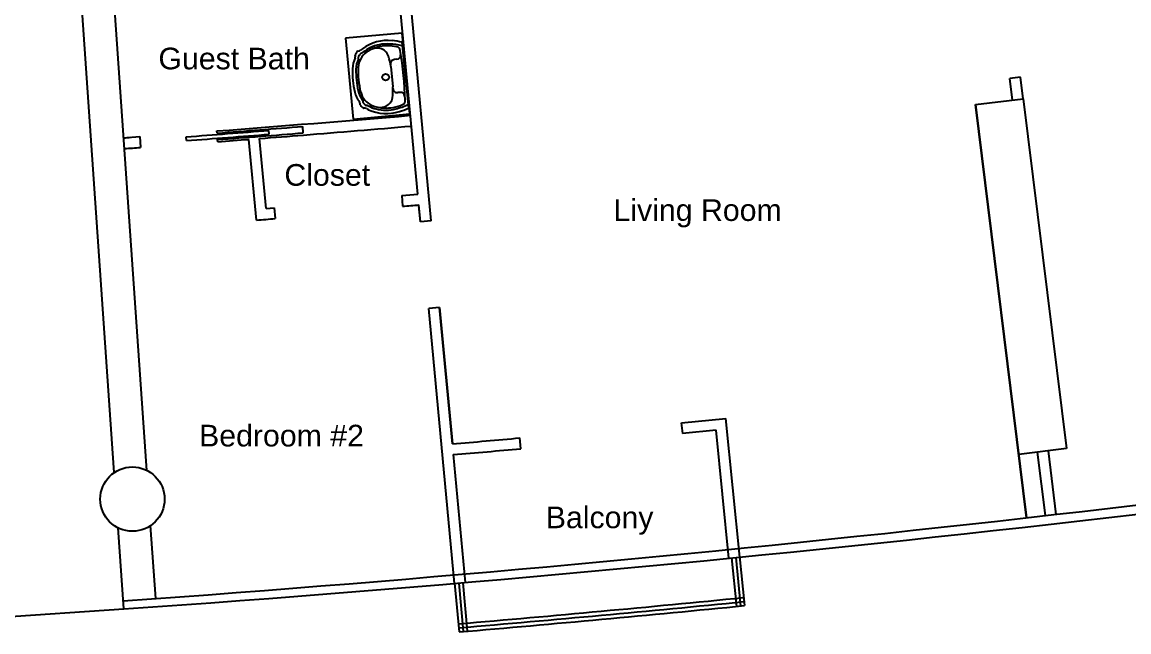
# Model space of a CAD drawing. Header units: inches. Extents: x -506 to 775, y 0 to 7618.
# Drawn here: x -12.8 to 395.8, y 0 to 225.2 of the extents above; entities that cross this region are included whole.
import ezdxf

# ---------------------------------------------------------------- set-up
doc = ezdxf.new("R2010")
doc.units = ezdxf.units.IN
doc.header["$MEASUREMENT"] = 0
doc.layers.add('annotation', color=7, linetype='Continuous')
doc.layers.add('appliance', color=7, linetype='Continuous')
doc.styles.get("Standard").update_dxf_attribs({"font": 'arial.ttf'})
doc.dimstyles.get("Standard").update_dxf_attribs({"dimtxt": 12, "dimasz": 12, "dimexe": 0.18, "dimexo": 0.0625, "dimgap": 0.09, "dimtad": 0, "dimtih": 1, "dimtoh": 1, "dimdec": 4, "dimzin": 0, "dimdsep": 46, "dimlunit": 4, "dimtxsty": 'Standard', "dimcen": 0.09, "dimadec": 0, "dimazin": 0, "dimtfac": 1, "dimtdec": 4, "dimtofl": 0, "dimtmove": 0, "dimatfit": 3, "dimfxl": 1, "dimtolj": 1, "dimtzin": 0, "dimarcsym": 0})

# ---------------------------------------------------------------- blocks, each defined once
blk = doc.blocks.new('A$C4AFF0712')
for p, q in [((1.24, 19.36), (25.71, 19.36)), ((7.33, 16.94), (7.33, 16.01)), ((9.48, 16.61), (9.48, 16.61)), ((13.48, 16.61), (13.48, 16.61)), ((17.48, 16.61), (17.48, 16.61)), ((19.62, 16.94), (19.62, 16.01)), ((9.79, 14.43), (17.34, 14.39))]:
    blk.add_line(p, q)
blk.add_circle((13.48, 12.15), 1.24)
for centre, radius, start, end in [((23.76, 11.43), 23.88, 160.6048, 169.1959), ((25.13, 11.5), 23.91, 160.7878, 172.0419), ((17.93, 12.5), 15.95, 162.191, 187.9914), ((4.17, 16.94), 1.49, 90, 162.9562), ((13.48, -97.37), 116.18, 85.407, 94.593), ((5.84, 16.94), 1.49, 360, 90), ((21.11, 16.94), 1.49, 90, 180), ((22.78, 16.94), 1.49, 17.0438, 90), ((8.99, 12.71), 15.92, 351.2159, 17.0438), ((1.82, 11.5), 23.91, 7.9581, 19.2122), ((3.19, 11.43), 23.88, 10.8041, 19.3952), ((16.22, 12.75), 16.22, 168.7744, 209.9398), ((16.36, 12.49), 15.09, 171.1616, 199.4009), ((6.65, 9.9), 4.11, 101.3196, 161.2392), ((9.79, -1.49), 15.92, 90.0001, 104.3615), ((8.97, 16.03), 1.64, 180.6768, 273.5654), ((17.34, -1.53), 15.92, 75.6385, 89.9999), ((17.98, 16.03), 1.64, 266.4346, 359.3232), ((20.3, 10.04), 3.98, 17.3386, 75.6385), ((10.74, 12.75), 16.22, 330.0602, 11.2256), ((10.59, 12.49), 15.09, 340.5991, 8.8384), ((14.46, 12.14), 12.46, 188.5791, 208.7179), ((8.26, 9.55), 5.75, 163.0949, 197.6051), ((12.52, 11.84), 12.29, 332.4302, 352.7082), ((18.65, 9.41), 5.74, 347.6871, 18.363), ((13.32, 11.64), 11.94, 200.4043, 214.722), ((12.43, 10.75), 11.94, 210.6503, 214.7065), ((2.07, 3.84), 1.74, 4.0903, 34.722), ((10.03, 9.81), 7.46, 209.3623, 261.534), ((16.92, 9.81), 7.46, 278.466, 330.6377), ((24.88, 3.84), 1.74, 145.278, 175.9097), ((13.63, 11.64), 11.94, 325.278, 339.5957), ((14.52, 10.75), 11.94, 325.2935, 329.3501), ((1.39, 3.1), 1.49, 354.2223, 34.7061), ((3.06, 2.93), 0.187, 174.2223, 219.3994), ((5.99, 5.34), 3.98, 219.3994, 241.326), ((4, 3.98), 0.187, 184.0903, 219.4854), ((6.92, 6.39), 3.98, 219.4854, 238.7545), ((4.17, 2.01), 0.187, 241.326, 281.2542), ((4.5, 0.36), 1.49, 58.587, 101.2542), ((4.96, 3.15), 0.187, 238.7545, 276.5937), ((5.12, 1.73), 1.24, 59.8171, 96.5937), ((10.46, 10.13), 9.95, 238.587, 262.4748), ((10.75, 11.41), 9.95, 239.8171, 262.8404), ((13.48, 33.97), 31.87, 261.8073, 278.1927), ((13.48, 34.11), 34.12, 262.7316, 277.2684), ((13.48, 34.35), 33.05, 263.1053, 276.8948), ((16.2, 11.41), 9.95, 277.1596, 300.1829), ((16.49, 10.13), 9.95, 277.5252, 301.413), ((21.83, 1.73), 1.24, 83.4063, 120.1829), ((22.45, 0.36), 1.49, 78.7458, 121.413), ((22, 3.15), 0.187, 263.4063, 301.2455), ((20.03, 6.39), 3.98, 301.2455, 320.5146), ((22.78, 2.01), 0.187, 258.7458, 298.674), ((20.96, 5.34), 3.98, 298.674, 320.6006), ((20.96, 5.34), 3.98, 298.674, 320.6006), ((22.96, 3.98), 0.187, 320.5146, 355.9097), ((23.89, 2.93), 0.187, 320.6006, 5.7777), ((23.89, 2.93), 0.187, 320.6006, 5.7777), ((25.56, 3.1), 1.49, 145.1148, 185.7777), ((25.56, 3.1), 1.49, 151.8415, 185.7777)]:
    blk.add_arc(centre, radius, start, end)
at = {"color": 7, "flags": 8}
for tag in ['MATERIAL', 'PRODUCT', 'TRADENAME', 'MODELNUMBER']:
    blk.add_attdef(tag, (13.48, 19.36), '', height=0.001, dxfattribs=at)
blk = doc.blocks.new('*D7')
at = {"layer": 'annotation', "color": 0, "lineweight": -2, "transparency": 16777216}
for p, q in [((-0.06, 363.34), (-57.22, 359.36)), ((-56.21, 347.4), (-45.67, 196.25)), ((-33.14, 16.45), (-43.67, 167.6)), ((24.68, 8.45), (-32.48, 4.47))]:
    blk.add_line(p, q, dxfattribs=at)
at = {"layer": 'annotation', "color": 0, "transparency": 16777216}
for points in [[(-54.21, 347.54), (-58.2, 347.26), (-57.04, 359.37)], [(-31.14, 16.59), (-35.13, 16.31), (-32.3, 4.48)]]:
    blk.add_solid(points, dxfattribs=at)
at = {"layer": 'Defpoints', "color": 0, "transparency": 16777216}
for p in [(0, 363.35), (24.74, 8.46), (-32.3, 4.48)]:
    blk.add_point(p, dxfattribs=at)
at = {"layer": 'annotation', "color": 0, "transparency": 16777216, "insert": (-44.67, 181.93), "char_height": 12, "attachment_point": 5}
blk.add_mtext('\\A1;29\'-7{\\H1.000000x;\\S3/4;}"', dxfattribs=at)

msp = doc.modelspace()

# ---------------------------------------------------------------- linework, layer by layer
for p, q in [((21.22679, 58.86093), (0, 363.34735)), ((33.20022, 59.65985), (12.38753, 358.20628)), ((133.29332, 161.69611), (121.33368, 288.48537)), ((138.24507, 151.79444), (125.316, 288.86101)), ((355.8064, 204.88528), (351.83665, 204.39432)), ((352.81857, 196.45481), (351.83665, 204.39432)), ((356.78833, 196.94577), (355.8064, 204.88528)), ((339.12737, 194.76154), (356.78833, 196.94577)), ((356.78833, 196.94577), (372.77529, 67.68062)), ((339.12737, 194.76154), (358.00121, 42.15414)), ((358.00121, 42.15414), (339.12737, 194.76154)), ((59.15607, 184.24809), (59.09545, 185.04579)), ((78.41557, 183.8309), (78.3059, 185.22659)), ((90.98325, 184.32753), (90.81634, 186.72185)), ((24.63609, 182.50748), (30.62081, 182.93548)), ((30.62081, 182.93548), (30.90747, 178.94681)), ((47.83878, 181.49148), (47.74142, 182.8881)), ((59.39854, 181.05729), (59.33792, 181.85499)), ((73.67945, 152.11687), (70.86655, 181.93766)), ((77.29222, 156.41033), (74.85503, 182.24802)), ((127.3148, 161.18855), (133.29332, 161.69611)), ((127.3148, 161.18855), (127.6531, 157.2037)), ((77.29222, 156.41033), (80.28496, 156.61896)), ((80.28496, 156.61896), (80.59615, 152.6569)), ((134.26275, 151.4188), (133.66867, 157.71685)), ((134.26275, 151.4188), (133.69929, 157.39229)), ((138.24507, 151.79444), (134.26275, 151.4188)), ((141.26193, 119.81142), (137.27961, 119.43577)), ((146.85518, 17.92107), (137.27961, 119.43577)), ((146.01237, 69.45002), (141.26193, 119.81142)), ((141.26193, 119.81142), (146.01237, 69.45002)), ((230.64868, 77.23628), (247.01398, 78.83445)), ((252.10196, 27.6034), (247.01221, 78.8522)), ((231.03745, 73.25521), (230.64868, 77.23628)), ((243.42721, 74.47542), (231.03646, 73.26539)), ((248.12122, 27.2114), (243.42721, 74.47542)), ((171.26026, 67.65649), (170.91784, 71.64184)), ((150.84078, 18.26195), (146.38802, 65.46757)), ((372.77529, 67.68062), (355.11433, 65.49639)), ((364.95656, 42.94631), (362.06141, 66.35557)), ((368.93071, 43.40173), (366.03116, 66.84654)), ((24.7405, 8.45868), (22.65461, 38.37963)), ((36.50218, 12.29502), (34.62307, 39.24979)), ((251.78229, 30.82219), (251.80534, 30.5887)), ((249.11456, 27.30902), (250.88314, 9.39555)), ((250.60734, 27.45598), (252.37589, 9.54293)), ((252.07635, 27.84377), (253.86863, 9.69031)), ((146.84315, 18.05029), (148.54679, 0)), ((148.34997, 18.04868), (150.04016, 0.14095)), ((149.84457, 18.17655), (151.53352, 0.2819))]:
    msp.add_line(p, q)
msp.add_circle((27.89575, 49.03543), 11.875)
for centre, radius, start, end in [((-505.7285, 7617.74069), 7454.125, 274.345657902, 274.896652829), ((-505.7285, 7617.74069), 7455.425, 274.25739524, 274.492973377), ((-505.7285, 7617.74069), 7454.925, 274.345657902, 274.589728778), ((-505.7285, 7617.74069), 7457.325, 274.345657902, 274.589535061), ((-505.7285, 7617.74069), 7458.125, 274.589535061, 274.896916676), ((-505.7285, 7617.74069), 7454.125, 274.080069818, 274.10110322), ((-505.7285, 7617.74069), 7456.825, 274.25734463, 274.492973377), ((-505.7285, 7617.74069), 7458.125, 274.345657902, 274.434018152), ((-505.7285, 7617.74069), 7458.125, 274.464751602, 274.589535061), ((-505.7285, 7617.74069), 7458.125, 274.080020348, 274.126180289), ((-505.7285, 7617.74069), 7487.375, 274.852637249, 274.89883749), ((-505.7285, 7617.74069), 7488.07402, 274.43783638, 274.490921244), ((-534.42434, 7908.69951), 7917.00446, 274.048540806, 278.891445398), ((-526.05292, 7909.2831), 7920, 273.987832345, 278.961176901), ((-505.7285, 7617.74069), 7576.375, 274.934841512, 275.123915338), ((-505.7285, 7617.74069), 7580.375, 274.934841512, 275.12380288), ((-526.05292, 7909.2831), 7935, 274.875081051, 275.638501224), ((-526.05292, 7909.2831), 7936.5, 274.875081051, 275.638501224), ((-526.05292, 7909.2831), 7938, 274.875081051, 275.638501224)]:
    msp.add_arc(centre, radius, start, end)
at = {"layer": 'appliance'}
for p, q in [((127.51008, 221.21169), (106.59818, 219.29016)), ((130.25513, 191.33754), (127.51008, 221.21169)), ((106.59818, 219.29016), (109.34322, 189.41601)), ((109.34322, 189.41601), (130.25513, 191.33754))]:
    msp.add_line(p, q, dxfattribs=at)

# ---------------------------------------------------------------- block references
at = {"layer": 'appliance', "color": 7, "rotation": 275.7499999999999}
msp.add_blockref('A$C4AFF0712', (107.94624, 217.10412), dxfattribs=at).add_auto_attribs({'MATERIAL': 'VITREOUS CHINA', 'PRODUCT': 'LAVATORY', 'TRADENAME': 'PORTRAIT', 'MODELNUMBER': 'K-2221-8'})

# ---------------------------------------------------------------- texts
at = {"layer": 'annotation', "color": 143, "true_color": 0x7aafdf}
for s, p in [('Guest Bath', (37.5, 207.8)), ('Closet', (84, 164.8)), ('Living Room', (205.5, 151.8)), ('Bedroom #2', (52.5, 68.5)), ('Balcony', (180.5, 38.3))]:
    msp.add_text(s, height=8, dxfattribs=at).set_placement(p)

# ---------------------------------------------------------------- dimensions: what is measured, and where the dimension line sits
dim = msp.add_aligned_dim(p1=(0, 363.34735), p2=(24.7405, 8.45868), distance=-57.18056, dimstyle='Standard', dxfattribs=at)
dim.commit()
dim.dimension.update_dxf_attribs({"geometry": '*D7', "text_midpoint": (-44.67187, 181.92641)})

doc.saveas('drawing.dxf')
